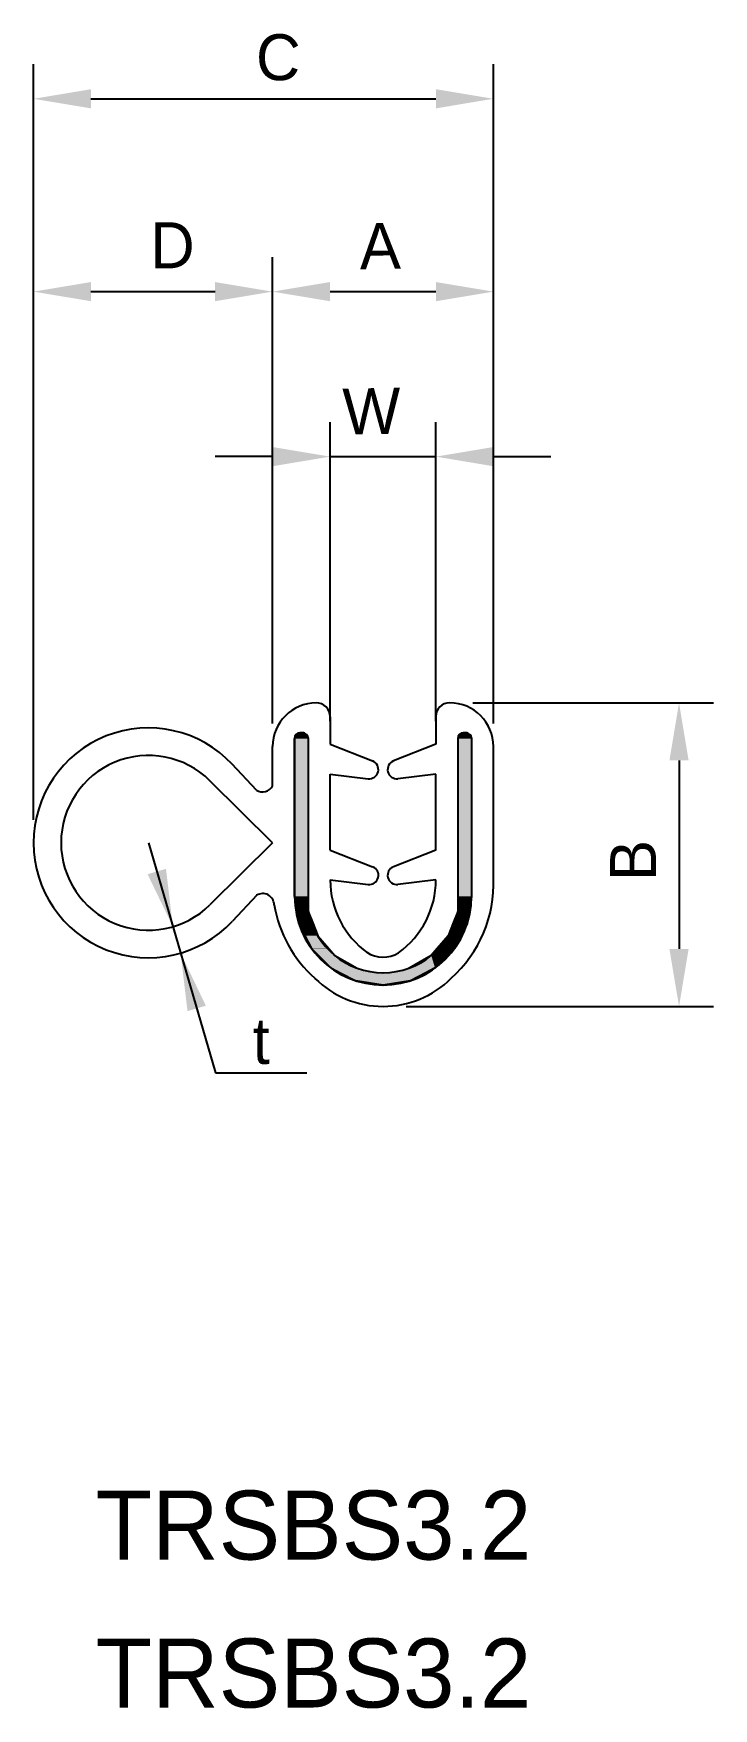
# Model space of a CAD drawing. Extents: x 88.9 to 118.5, y 64.4 to 137.3.
import ezdxf

# ---------------------------------------------------------------- set-up
doc = ezdxf.new("R2010")
doc.units = 0
doc.layers.add('図面１', color=7, linetype='CONTINUOUS')
doc.layers.add('寸法線', color=3, linetype='CONTINUOUS')

# ---------------------------------------------------------------- blocks, each defined once
blk = doc.blocks.new('*U41')
at = {"layer": '図面１', "linetype": 'CONTINUOUS'}
for p, q in [((100.263, 106.614), (100.262, 106.612)), ((100.262, 106.612), (100.262, 106.612)), ((100.262, 106.612), (100.266, 99.746)), ((100.335, 106.788), (100.263, 106.614)), ((100.263, 106.614), (100.263, 106.614)), ((100.341, 106.791), (100.335, 106.789)), ((100.335, 106.789), (100.335, 106.788)), ((100.511, 106.862), (100.341, 106.791)), ((100.341, 106.791), (100.341, 106.791)), ((100.611, 106.862), (100.511, 106.862)), ((100.611, 106.862), (100.611, 106.862)), ((100.611, 106.862), (100.782, 106.791)), ((100.782, 106.791), (100.782, 106.791)), ((100.782, 106.791), (100.788, 106.789)), ((100.788, 106.789), (100.788, 106.788)), ((100.788, 106.788), (100.86, 106.614)), ((100.86, 106.614), (100.86, 106.614)), ((100.86, 106.614), (100.861, 106.612)), ((100.861, 106.612), (100.861, 106.612)), ((100.861, 106.612), (100.866, 99.746)), ((107.437, 106.788), (107.365, 106.614)), ((107.365, 106.614), (107.365, 106.614)), ((107.365, 106.614), (107.365, 106.612)), ((107.365, 106.612), (107.365, 106.612)), ((107.365, 106.612), (107.365, 99.746)), ((107.438, 106.791), (107.437, 106.789)), ((107.437, 106.789), (107.437, 106.788)), ((107.609, 106.862), (107.438, 106.791)), ((107.438, 106.791), (107.438, 106.791)), ((107.615, 106.864), (107.609, 106.862)), ((107.609, 106.862), (107.609, 106.862)), ((107.615, 106.864), (107.715, 106.864)), ((107.715, 106.864), (107.721, 106.862)), ((107.721, 106.862), (107.721, 106.862)), ((107.721, 106.862), (107.892, 106.791)), ((107.892, 106.791), (107.892, 106.791)), ((107.892, 106.791), (107.893, 106.789)), ((107.893, 106.789), (107.893, 106.788)), ((107.893, 106.788), (107.965, 106.614)), ((107.965, 106.614), (107.965, 106.614)), ((107.965, 106.614), (107.965, 106.612)), ((107.965, 106.612), (107.965, 106.612)), ((107.965, 106.612), (107.965, 99.746)), ((100.266, 99.746), (100.266, 99.743)), ((100.266, 99.743), (100.37, 99.093)), ((100.37, 99.093), (100.37, 99.091)), ((100.37, 99.091), (100.455, 98.557)), ((100.866, 99.746), (100.866, 99.743)), ((100.866, 99.743), (100.866, 99.093)), ((100.866, 99.093), (100.866, 99.091)), ((100.866, 99.091), (101.074, 98.557)), ((107.364, 99.091), (107.157, 98.557)), ((107.365, 99.093), (107.364, 99.091)), ((107.365, 99.746), (107.365, 99.743)), ((107.365, 99.743), (107.365, 99.093)), ((107.861, 99.091), (107.776, 98.557)), ((107.964, 99.743), (107.861, 99.093)), ((107.861, 99.093), (107.861, 99.091)), ((107.965, 99.746), (107.964, 99.743)), ((100.455, 98.557), (100.456, 98.554)), ((100.456, 98.554), (100.719, 98.038)), ((101.074, 98.557), (101.075, 98.554)), ((101.075, 98.554), (101.275, 98.038)), ((107.156, 98.554), (106.956, 98.038)), ((107.157, 98.557), (107.156, 98.554)), ((107.775, 98.554), (107.512, 98.038)), ((107.776, 98.557), (107.775, 98.554)), ((100.719, 98.038), (100.72, 98.036)), ((100.72, 98.036), (101.002, 97.483)), ((101.275, 98.038), (101.276, 98.036)), ((101.276, 98.036), (101.754, 97.483)), ((106.954, 98.036), (106.477, 97.483)), ((106.956, 98.038), (106.954, 98.036)), ((107.511, 98.036), (107.23, 97.483)), ((107.512, 98.038), (107.511, 98.036)), ((101.002, 97.483), (101.003, 97.481)), ((101.003, 97.481), (101.303, 97.181)), ((101.303, 97.181), (101.304, 97.18)), ((101.304, 97.18), (101.853, 96.631)), ((101.754, 97.483), (101.756, 97.481)), ((101.756, 97.481), (102.015, 97.181)), ((102.015, 97.181), (102.016, 97.18)), ((102.016, 97.18), (102.986, 96.631)), ((106.214, 97.18), (105.246, 96.631)), ((106.216, 97.181), (106.214, 97.18)), ((106.475, 97.481), (106.216, 97.181)), ((106.927, 97.18), (106.379, 96.631)), ((106.477, 97.483), (106.475, 97.481)), ((106.928, 97.181), (106.927, 97.18)), ((107.228, 97.481), (106.928, 97.181)), ((107.23, 97.483), (107.228, 97.481)), ((101.853, 96.631), (101.854, 96.629)), ((101.854, 96.629), (101.867, 96.623)), ((101.867, 96.623), (101.869, 96.622)), ((101.869, 96.622), (102.25, 96.428)), ((102.25, 96.428), (102.926, 96.083)), ((102.986, 96.631), (102.988, 96.629)), ((102.988, 96.629), (103, 96.623)), ((103, 96.623), (103.001, 96.622)), ((105.232, 96.623), (105.227, 96.622)), ((105.243, 96.629), (105.232, 96.623)), ((105.246, 96.631), (105.243, 96.629)), ((105.981, 96.428), (105.306, 96.083)), ((106.361, 96.622), (105.981, 96.428)), ((106.363, 96.623), (106.361, 96.622)), ((106.376, 96.629), (106.363, 96.623)), ((106.379, 96.631), (106.376, 96.629)), ((102.926, 96.083), (102.927, 96.082)), ((104.117, 95.893), (102.927, 96.082)), ((105.301, 96.082), (104.117, 95.893)), ((105.306, 96.083), (105.301, 96.082))]:
    blk.add_line(p, q, dxfattribs=at)
for points in [[(100.263, 106.614), (100.262, 106.612), (100.861, 106.612)], [(100.262, 106.612), (100.262, 106.612), (100.861, 106.612)], [(100.262, 106.612), (100.266, 99.746), (100.866, 99.746)], [(100.335, 106.788), (100.263, 106.614), (100.86, 106.614)], [(100.263, 106.614), (100.263, 106.614), (100.86, 106.614)], [(100.341, 106.791), (100.335, 106.789), (100.788, 106.789)], [(100.335, 106.789), (100.335, 106.788), (100.788, 106.788)], [(100.511, 106.862), (100.341, 106.791), (100.782, 106.791)], [(100.341, 106.791), (100.341, 106.791), (100.782, 106.791)], [(100.611, 106.862), (100.511, 106.862), (100.611, 106.862)], [(107.437, 106.788), (107.365, 106.614), (107.965, 106.614)], [(107.365, 106.614), (107.365, 106.614), (107.965, 106.614)], [(107.365, 106.614), (107.365, 106.612), (107.965, 106.612)], [(107.365, 106.612), (107.365, 106.612), (107.965, 106.612)], [(107.365, 106.612), (107.365, 99.746), (107.965, 99.746)], [(107.438, 106.791), (107.437, 106.789), (107.893, 106.789)], [(107.437, 106.789), (107.437, 106.788), (107.893, 106.788)], [(107.609, 106.862), (107.438, 106.791), (107.892, 106.791)], [(107.438, 106.791), (107.438, 106.791), (107.892, 106.791)], [(107.615, 106.864), (107.609, 106.862), (107.721, 106.862)], [(107.609, 106.862), (107.609, 106.862), (107.721, 106.862)], [(107.615, 106.864), (107.615, 106.864), (107.715, 106.864)], [(100.266, 99.746), (100.266, 99.743), (100.866, 99.743)], [(100.266, 99.743), (100.37, 99.093), (100.866, 99.093)], [(100.37, 99.093), (100.37, 99.091), (100.866, 99.091)], [(100.37, 99.091), (100.455, 98.557), (101.074, 98.557)], [(107.364, 99.091), (107.157, 98.557), (107.776, 98.557)], [(107.365, 99.093), (107.364, 99.091), (107.861, 99.091)], [(107.365, 99.746), (107.365, 99.743), (107.964, 99.743)], [(107.365, 99.743), (107.365, 99.093), (107.861, 99.093)], [(100.455, 98.557), (100.456, 98.554), (101.075, 98.554)], [(100.456, 98.554), (100.719, 98.038), (101.275, 98.038)], [(107.156, 98.554), (106.956, 98.038), (107.512, 98.038)], [(107.157, 98.557), (107.156, 98.554), (107.775, 98.554)], [(100.719, 98.038), (100.72, 98.036), (101.276, 98.036)], [(100.72, 98.036), (101.002, 97.483), (101.754, 97.483)], [(106.954, 98.036), (106.477, 97.483), (107.23, 97.483)], [(106.956, 98.038), (106.954, 98.036), (107.511, 98.036)], [(101.002, 97.483), (101.003, 97.481), (101.756, 97.481)], [(101.003, 97.481), (101.303, 97.181), (102.015, 97.181)], [(101.303, 97.181), (101.304, 97.18), (102.016, 97.18)], [(101.304, 97.18), (101.853, 96.631), (102.986, 96.631)], [(106.214, 97.18), (105.246, 96.631), (106.379, 96.631)], [(106.216, 97.181), (106.214, 97.18), (106.927, 97.18)], [(106.475, 97.481), (106.216, 97.181), (106.928, 97.181)], [(106.477, 97.483), (106.475, 97.481), (107.228, 97.481)], [(101.853, 96.631), (101.854, 96.629), (102.988, 96.629)], [(101.854, 96.629), (101.867, 96.623), (103, 96.623)], [(101.867, 96.623), (101.869, 96.622), (103.001, 96.622)], [(101.869, 96.622), (102.25, 96.428), (104.117, 96.428)], [(102.25, 96.428), (102.926, 96.083), (105.306, 96.083)], [(105.227, 96.622), (104.117, 96.428), (105.981, 96.428)], [(105.232, 96.623), (105.227, 96.622), (106.361, 96.622)], [(105.243, 96.629), (105.232, 96.623), (106.363, 96.623)], [(105.246, 96.631), (105.243, 96.629), (106.376, 96.629)], [(102.926, 96.083), (102.927, 96.082), (105.301, 96.082)]]:
    blk.add_solid(points, dxfattribs=at)
at = {"layer": '図面１', "linetype": 'CONTINUOUS', "extrusion": (0, 0, -1)}
for points in [[(-100.262, 106.612), (-100.861, 106.612), (-100.861, 106.612)], [(-100.262, 106.612), (-100.861, 106.612), (-100.866, 99.746)], [(-100.263, 106.614), (-100.86, 106.614), (-100.86, 106.614)], [(-100.263, 106.614), (-100.86, 106.614), (-100.861, 106.612)], [(-100.335, 106.789), (-100.788, 106.789), (-100.788, 106.788)], [(-100.335, 106.788), (-100.788, 106.788), (-100.86, 106.614)], [(-100.341, 106.791), (-100.782, 106.791), (-100.782, 106.791)], [(-100.341, 106.791), (-100.782, 106.791), (-100.788, 106.789)], [(-100.511, 106.862), (-100.611, 106.862), (-100.782, 106.791)], [(-107.365, 106.614), (-107.965, 106.614), (-107.965, 106.614)], [(-107.365, 106.614), (-107.965, 106.614), (-107.965, 106.612)], [(-107.365, 106.612), (-107.965, 106.612), (-107.965, 106.612)], [(-107.365, 106.612), (-107.965, 106.612), (-107.965, 99.746)], [(-107.437, 106.789), (-107.893, 106.789), (-107.893, 106.788)], [(-107.437, 106.788), (-107.893, 106.788), (-107.965, 106.614)], [(-107.438, 106.791), (-107.892, 106.791), (-107.892, 106.791)], [(-107.438, 106.791), (-107.892, 106.791), (-107.893, 106.789)], [(-107.609, 106.862), (-107.721, 106.862), (-107.721, 106.862)], [(-107.609, 106.862), (-107.721, 106.862), (-107.892, 106.791)], [(-107.615, 106.864), (-107.715, 106.864), (-107.721, 106.862)], [(-100.266, 99.746), (-100.866, 99.746), (-100.866, 99.743)], [(-100.266, 99.743), (-100.866, 99.743), (-100.866, 99.093)], [(-100.37, 99.093), (-100.866, 99.093), (-100.866, 99.091)], [(-100.37, 99.091), (-100.866, 99.091), (-101.074, 98.557)], [(-107.364, 99.091), (-107.861, 99.091), (-107.776, 98.557)], [(-107.365, 99.746), (-107.965, 99.746), (-107.964, 99.743)], [(-107.365, 99.743), (-107.964, 99.743), (-107.861, 99.093)], [(-107.365, 99.093), (-107.861, 99.093), (-107.861, 99.091)], [(-100.455, 98.557), (-101.074, 98.557), (-101.075, 98.554)], [(-100.456, 98.554), (-101.075, 98.554), (-101.275, 98.038)], [(-107.156, 98.554), (-107.775, 98.554), (-107.512, 98.038)], [(-107.157, 98.557), (-107.776, 98.557), (-107.775, 98.554)], [(-100.719, 98.038), (-101.275, 98.038), (-101.276, 98.036)], [(-100.72, 98.036), (-101.276, 98.036), (-101.754, 97.483)], [(-106.954, 98.036), (-107.511, 98.036), (-107.23, 97.483)], [(-106.956, 98.038), (-107.512, 98.038), (-107.511, 98.036)], [(-101.002, 97.483), (-101.754, 97.483), (-101.756, 97.481)], [(-101.003, 97.481), (-101.756, 97.481), (-102.015, 97.181)], [(-101.303, 97.181), (-102.015, 97.181), (-102.016, 97.18)], [(-101.304, 97.18), (-102.016, 97.18), (-102.986, 96.631)], [(-106.214, 97.18), (-106.927, 97.18), (-106.379, 96.631)], [(-106.216, 97.181), (-106.928, 97.181), (-106.927, 97.18)], [(-106.475, 97.481), (-107.228, 97.481), (-106.928, 97.181)], [(-106.477, 97.483), (-107.23, 97.483), (-107.228, 97.481)], [(-101.853, 96.631), (-102.986, 96.631), (-102.988, 96.629)], [(-101.854, 96.629), (-102.988, 96.629), (-103, 96.623)], [(-101.867, 96.623), (-103, 96.623), (-103.001, 96.622)], [(-101.869, 96.622), (-103.001, 96.622), (-104.117, 96.428)], [(-102.25, 96.428), (-105.981, 96.428), (-105.306, 96.083)], [(-105.227, 96.622), (-106.361, 96.622), (-105.981, 96.428)], [(-105.232, 96.623), (-106.363, 96.623), (-106.361, 96.622)], [(-105.243, 96.629), (-106.376, 96.629), (-106.363, 96.623)], [(-105.246, 96.631), (-106.379, 96.631), (-106.376, 96.629)], [(-102.926, 96.083), (-105.306, 96.083), (-105.301, 96.082)], [(-102.927, 96.082), (-105.301, 96.082), (-104.117, 95.893)]]:
    blk.add_solid(points, dxfattribs=at)
blk = doc.blocks.new('*U63')
at = {"layer": '寸法線', "color": 4}
blk.add_text('t', height=2, dxfattribs=at).set_placement((98.447, 92.46))

msp = doc.modelspace()

# ---------------------------------------------------------------- linework, layer by layer
at = {"layer": '図面１'}
for p, q in [((101.21, 108.162), (101.21, 108.162)), ((107.015, 108.164), (107.015, 108.164)), ((101.811, 107.563), (101.811, 106.363)), ((106.415, 107.564), (106.415, 106.364)), ((100.266, 99.743), (100.262, 106.612)), ((100.511, 106.862), (100.611, 106.862)), ((100.861, 106.612), (100.866, 99.091)), ((101.811, 106.363), (103.659, 105.636)), ((106.415, 106.364), (104.568, 105.636)), ((107.365, 106.614), (107.365, 99.093)), ((107.715, 106.864), (107.615, 106.864)), ((107.965, 106.614), (107.965, 99.746)), ((99.31, 104.545), (99.311, 106.264)), ((108.915, 100.534), (108.915, 106.264)), ((98.615, 104.367), (97.556, 105.496)), ((101.812, 105.063), (103.465, 104.867)), ((101.815, 101.763), (101.812, 105.063)), ((106.415, 105.064), (104.762, 104.867)), ((106.415, 101.764), (106.415, 105.064)), ((99.31, 102.082), (96.582, 104.78)), ((99.31, 102.082), (96.586, 99.38)), ((101.815, 101.763), (103.662, 101.036)), ((106.415, 101.764), (104.568, 101.036)), ((98.619, 99.796), (97.561, 98.665)), ((101.816, 100.463), (103.468, 100.267)), ((106.415, 100.464), (104.762, 100.267))]:
    msp.add_line(p, q, dxfattribs=at)
for centre, radius, start, end in [((101.211, 106.262), 1.9, 90.04009, 180.04009), ((101.211, 107.562), 0.6, 0.04009, 90.04009), ((107.015, 107.564), 0.6, 90, 180), ((107.015, 106.264), 1.9, 0, 90), ((93.91, 102.074), 5, 43.18416, 179.99679), ((100.512, 106.612), 0.25, 90.04009, 180.04009), ((100.611, 106.612), 0.25, 0.04009, 90.04009), ((107.615, 106.614), 0.25, 90, 180), ((107.715, 106.614), 0.25, 359.99715, 90), ((93.91, 102.078), 3.8, 45.31519, 180.04009), ((103.512, 105.264), 0.4, 263.23595, 68.52833), ((104.715, 105.264), 0.4, 111.51176, 276.80414), ((98.876, 104.794), 0.5, 238.53613, 330.16464), ((93.91, 102.082), 5, 180.08338, 316.89601), ((93.91, 102.078), 3.8, 180.04009, 314.76499), ((103.515, 100.664), 0.4, 263.23595, 68.52833), ((104.715, 100.664), 0.4, 111.51176, 276.80414), ((103.42, 100.293), 5.5, 311.70469, 2.51759), ((98.88, 99.37), 0.5, 2.04744, 121.54405), ((105.716, 100.465), 3.9, 180.04009, 234.36265), ((102.515, 100.464), 3.9, 305.67744, 0), ((104.805, 100.293), 5.5, 189.47637, 228.29531), ((104.12, 99.746), 3.853, 180.04294, 270.04009), ((104.12, 99.746), 3.319, 191.38591, 270.04009), ((104.111, 99.746), 3.853, 270, 359.99715), ((104.111, 99.746), 3.319, 270, 348.65418), ((104.117, 98.409), 1.3, 237.16297, 301.14206), ((104.114, 99.164), 4.2, 225.18824, 270.04009), ((104.117, 99.164), 4.2, 270, 314.85184)]:
    msp.add_arc(centre, radius, start, end, dxfattribs=at)
at = {"layer": '寸法線', "color": 4}
for p, q in [((88.91, 104.075), (88.91, 135.932)), ((108.915, 107.264), (108.915, 135.932)), ((91.41, 134.432), (106.415, 134.432)), ((88.91, 103.075), (88.91, 127.546)), ((99.311, 107.261), (99.311, 127.546)), ((99.311, 107.264), (99.311, 127.546)), ((108.915, 107.264), (108.915, 127.546)), ((91.41, 126.046), (96.811, 126.046)), ((101.811, 126.046), (106.415, 126.046)), ((101.811, 107.363), (101.811, 120.371)), ((106.415, 107.364), (106.415, 120.371)), ((99.311, 118.871), (96.811, 118.871)), ((101.811, 118.871), (106.415, 118.871)), ((108.915, 118.871), (111.415, 118.871)), ((106.415, 108.364), (106.415, 115.666)), ((108.915, 107.264), (108.915, 115.666)), ((108.015, 108.164), (118.492, 108.164)), ((116.992, 105.664), (116.992, 97.464)), ((93.91, 102.078), (96.826, 92.078)), ((105.117, 94.964), (118.492, 94.964)), ((96.826, 92.078), (100.795, 92.078))]:
    msp.add_line(p, q, dxfattribs=at)
for points in [[(91.41, 134.015), (91.41, 134.849), (88.91, 134.432)], [(106.415, 134.015), (106.415, 134.849), (108.915, 134.432)], [(91.41, 125.629), (91.41, 126.463), (88.91, 126.046)], [(96.811, 125.629), (96.811, 126.463), (99.311, 126.046)], [(101.811, 125.629), (101.811, 126.463), (99.311, 126.046)], [(106.415, 125.629), (106.415, 126.463), (108.915, 126.046)], [(99.311, 118.454), (99.311, 119.287), (101.811, 118.871)], [(108.915, 118.454), (108.915, 119.287), (106.415, 118.871)], [(116.575, 105.664), (117.408, 105.664), (116.992, 108.164)], [(94.674, 100.947), (93.874, 100.713), (94.974, 98.43)], [(96.409, 94.995), (95.609, 94.761), (95.31, 97.278)], [(116.575, 97.464), (117.408, 97.464), (116.992, 94.964)]]:
    msp.add_solid(points, dxfattribs=at)

# ---------------------------------------------------------------- block references
at = {"layer": '図面１', "linetype": 'CONTINUOUS'}
msp.add_blockref('*U41', (0, 0), dxfattribs=at)
at = {"layer": '寸法線'}
msp.add_blockref('*U63', (0, 0), dxfattribs=at)

# ---------------------------------------------------------------- texts
at = {"layer": '図面１'}
for p in [(91.616, 70.908), (91.616, 64.476)]:
    msp.add_text('TRSBS3.2', height=3, dxfattribs=at).set_placement(p)
at = {"layer": '寸法線', "color": 4, "text_generation_flag": 2}
for s, rotation, p in [('C', 180, (98.59, 137.243)), ('D', 180, (93.99, 129.058)), ('A', 1, (104.898, 127.046)), ('W', 1, (104.898, 119.871))]:
    msp.add_text(s, height=2, rotation=rotation, dxfattribs=at).set_placement(p)
at = {"layer": '寸法線', "color": 4}
msp.add_text('B', height=2, rotation=90, dxfattribs=at).set_placement((115.992, 100.421))

doc.saveas('drawing.dxf')
